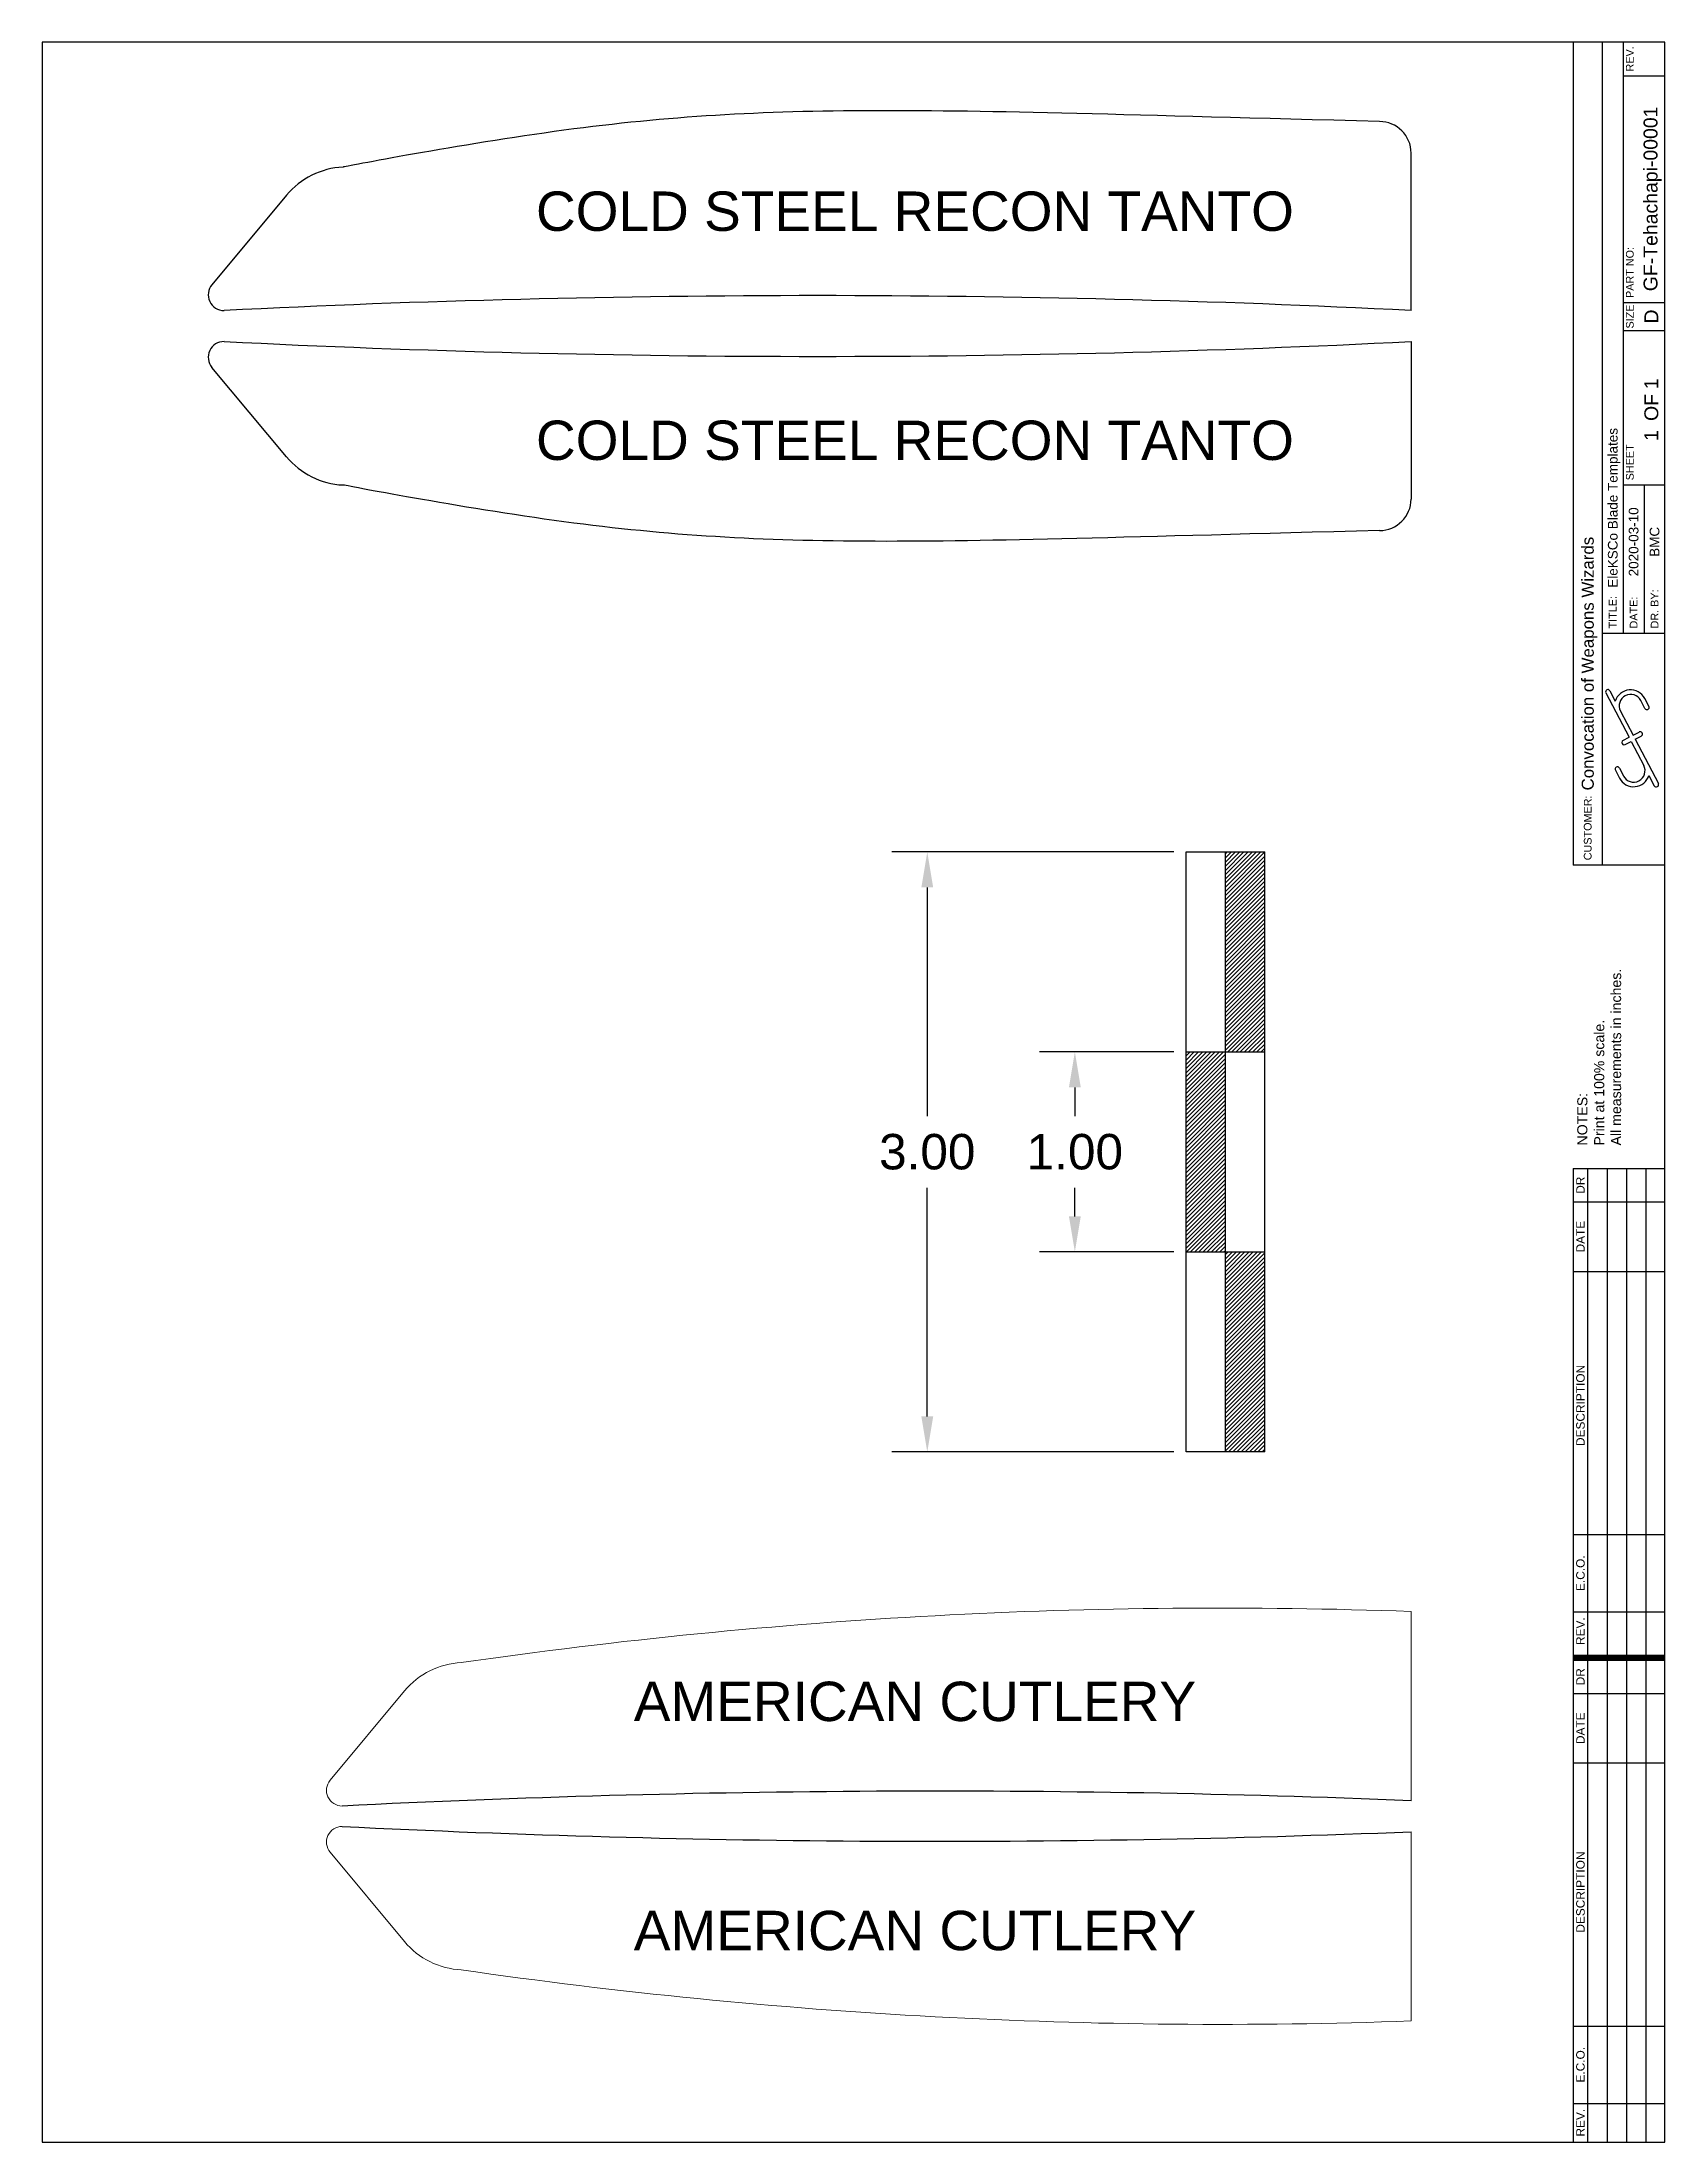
# Model space of a CAD drawing. Header units: inches. Extents: x 0 to 206, y 0 to 267.
import ezdxf
from ezdxf.enums import TextEntityAlignment as Align

# ---------------------------------------------------------------- set-up
doc = ezdxf.new("R2010")
doc.units = ezdxf.units.IN
doc.header["$MEASUREMENT"] = 0
doc.layers.add('BORDER', color=7, linetype='Continuous')
doc.layers.add('Dims', color=5, linetype='Continuous')
doc.styles.get("Standard").update_dxf_attribs({"font": 'arial.ttf'})
doc.dimstyles.new('Metric', dxfattribs={"dimscale": 25, "dimtxt": 0.18, "dimasz": 0.18, "dimexe": 0.18, "dimexo": 0.0625, "dimgap": 0.09, "dimtad": 0, "dimtih": 1, "dimtoh": 1, "dimzin": 0, "dimdsep": 46, "dimtxsty": 'Standard', "dimcen": 0.09, "dimadec": 0, "dimazin": 0, "dimtfac": 1, "dimtofl": 0, "dimtmove": 0, "dimatfit": 3, "dimfxl": 1, "dimtolj": 1, "dimtzin": 0, "dimarcsym": 0})

# ---------------------------------------------------------------- blocks, each defined once
blk = doc.blocks.new('DBE')
at = {"layer": 'BORDER'}
h = blk.add_hatch(dxfattribs=at)
h.set_pattern_fill('ANSI31', color=256, scale=0.05, angle=-90, style=0)
h.set_pattern_definition([(315, (1.273388, 32.96875), (0.0044194174, 0.0044194174), [])])
h.paths.add_polyline_path([(1.188, 26.701), (1.188, 26.764), (0, 26.764), (0, 26.701)])
for p, q in [((0.386, 14.846), (0.086, 15.421)), ((0.208, 15.314), (0.138, 15.448)), ((0.59, 15.22), (0.537, 15.322)), ((0.642, 15.247), (0.589, 15.349)), ((0.438, 14.874), (0.275, 15.185)), ((0.386, 14.846), (0.307, 14.805)), ((0.413, 14.794), (0.334, 14.753)), ((0.576, 14.482), (0.413, 14.794)), ((0.516, 14.915), (0.438, 14.874)), ((0.544, 14.862), (0.465, 14.821)), ((0.765, 14.247), (0.465, 14.821)), ((0.209, 14.42), (0.262, 14.318)), ((0.261, 14.448), (0.314, 14.345)), ((0.713, 14.219), (0.643, 14.354))]:
    blk.add_line(p, q)
for centre, radius, start, end in [((0.112, 15.434), 0.0295, 27.563, 207.563), ((0.406, 15.254), 0.207, 27.563, 163.1477), ((0.406, 15.254), 0.148, 27.563, 207.563), ((0.616, 15.234), 0.0295, 207.563, 27.563), ((0.321, 14.779), 0.0295, 117.563, 297.563), ((0.53, 14.888), 0.0295, 297.563, 117.563), ((0.235, 14.434), 0.0295, 27.563, 207.563), ((0.445, 14.414), 0.148, 207.563, 27.563), ((0.445, 14.414), 0.207, 207.563, 343.1477), ((0.739, 14.233), 0.0295, 207.563, 27.563)]:
    blk.add_arc(centre, radius, start, end)
for p, q in [((0.25, 20.402), (0.25, 33)), ((0.5, 20.402), (0.5, 33)), ((0.75, 20.402), (0.75, 33)), ((1, 33), (1, 20.402)), ((1.188, 20.402), (1.188, 33)), ((1.188, 32.5), (0, 32.5)), ((1.188, 31.5), (0, 31.5)), ((1.188, 28.095), (0, 28.095)), ((1.188, 27.195), (0, 27.195)), ((1.188, 26.764), (0, 26.764)), ((1.188, 26.701), (0, 26.701)), ((1.188, 26.139), (0, 26.139)), ((1.188, 25.139), (0, 25.139)), ((1.188, 21.733), (0, 21.733)), ((1.188, 20.833), (0, 20.833)), ((1.188, 20.402), (0, 20.402)), ((0, 16.476), (1.188, 16.476)), ((0.813, 5.824), (0.813, 16.476)), ((1.188, 5.824), (1.188, 16.476)), ((0.813, 13.476), (0, 13.476)), ((0.271, 11.556), (0.271, 13.476)), ((0.542, 5.824), (0.542, 13.476)), ((0.542, 11.556), (0, 11.556)), ((0.542, 9.556), (0, 9.556)), ((0.542, 9.196), (0, 9.196)), ((0.542, 6.261), (0, 6.261))]:
    blk.add_line(p, q, dxfattribs=at)
blk.add_lwpolyline([(0, 33), (0, 5.824), (21, 5.824), (21, 33)], close=True, dxfattribs=at)
at = {"flags": 9}
blk.add_attdef('WD_TB', (0, 5.824), '', height=0.125, dxfattribs=at)
at = {"layer": 'BORDER'}
for s, height, p in [('REV.', 0.11, (1.094, 32.75)), ('E.C.O.', 0.11, (1.094, 32)), ('DESCRIPTION', 0.11, (1.094, 29.766)), ('DATE', 0.11, (1.094, 27.645)), ('DR', 0.11, (1.094, 26.979)), ('REV.', 0.11, (1.094, 26.389)), ('E.C.O.', 0.11, (1.094, 25.639)), ('DESCRIPTION', 0.11, (1.094, 23.468)), ('DATE', 0.11, (1.094, 21.283)), ('DR', 0.11, (1.094, 20.618)), ('D', 0.18, (0.177, 9.376))]:
    blk.add_text(s, height=height, rotation=270, dxfattribs=at).set_placement(p, align=Align.MIDDLE)
for s, p in [('CUSTOMER:', (1, 16.413)), ('DR. BY:', (0.135, 13.413)), ('DATE:', (0.406, 13.413)), ('TITLE:', (0.677, 13.413))]:
    blk.add_text(s, height=0.1, rotation=270, dxfattribs=at).set_placement(p, align=Align.MIDDLE_LEFT)
for s, p in [('SHEET', (0.405, 11.496)), ('PART NO:', (0.405, 9.136))]:
    blk.add_text(s, height=0.1, rotation=270, dxfattribs=at).set_placement(p)
for s, height, p in [('OF', 0.18, (0.177, 10.553)), ('SIZE', 0.1, (0.455, 9.376))]:
    blk.add_text(s, height=height, rotation=270, dxfattribs=at).set_placement(p, align=Align.MIDDLE_CENTER)
blk.add_text('REV.', height=0.1, rotation=270, dxfattribs=at).set_placement((0.405, 6.042), align=Align.CENTER)
for tag, p in [('ECOREV4', (0.125, 32.75)), ('ECOREV3', (0.375, 32.75)), ('ECOREV2', (0.625, 32.75)), ('ECOREV1', (0.875, 32.75)), ('E.C.O.4', (0.125, 32)), ('E.C.O.3', (0.375, 32)), ('E.C.O.2', (0.625, 32)), ('E.C.O.1', (0.875, 32)), ('DWN4', (0.125, 26.979)), ('DWN3', (0.375, 26.979)), ('DWN2', (0.625, 26.979)), ('DWN1', (0.875, 26.979)), ('ECOREV8', (0.125, 26.389)), ('ECOREV7', (0.375, 26.389)), ('ECOREV6', (0.625, 26.389)), ('ECOREV5', (0.875, 26.389)), ('E.C.O.8', (0.125, 25.639)), ('E.C.O.7', (0.375, 25.639)), ('E.C.O.6', (0.625, 25.639)), ('E.C.O.5', (0.875, 25.639)), ('DWN8', (0.125, 20.618)), ('DWN7', (0.375, 20.618)), ('DWN6', (0.625, 20.618)), ('DWN5', (0.875, 20.618))]:
    blk.add_attdef(tag, text='', height=0.11, rotation=270, dxfattribs=at).set_placement(p, align=Align.MIDDLE)
at = {"layer": 'BORDER', "width": 2.783694}
for tag, p, p2 in [('DESCRIPTION4', (0.077, 31.378), (0.077, 28.217)), ('DESCRIPTION3', (0.327, 31.378), (0.327, 28.217)), ('DESCRIPTION2', (0.577, 31.378), (0.577, 28.217)), ('DESCRIPTION1', (0.827, 31.378), (0.827, 28.217)), ('DESCRIPTION8', (0.077, 25.017), (0.077, 21.855)), ('DESCRIPTION7', (0.327, 25.017), (0.327, 21.855)), ('DESCRIPTION6', (0.577, 25.017), (0.577, 21.855)), ('DESCRIPTION5', (0.827, 25.017), (0.827, 21.855))]:
    blk.add_attdef(tag, text='', height=0.11, rotation=270, dxfattribs=at).set_placement(p, p2, align=Align.FIT)
at = {"layer": 'BORDER', "width": 0.9}
for tag, p in [('ECODATE4', (0.125, 27.645)), ('ECODATE3', (0.375, 27.645)), ('ECODATE2', (0.625, 27.645)), ('ECODATE1', (0.875, 27.645)), ('ECODATE8', (0.125, 21.283)), ('ECODATE7', (0.375, 21.283)), ('ECODATE6', (0.625, 21.283)), ('ECODATE5', (0.875, 21.283))]:
    blk.add_attdef(tag, text='', height=0.11, rotation=270, dxfattribs=at).set_placement(p, align=Align.MIDDLE)
at = {"layer": 'BORDER', "flags": 8}
for tag, height, p in [('CUSTOMER NAME', 0.156, (1, 15.509)), ('DRAWING_TITLE', 0.125, (0.676, 12.886)), ('SX', 0.18, (0.177, 10.317))]:
    blk.add_attdef(tag, text='', height=height, rotation=270, dxfattribs=at).set_placement(p, align=Align.MIDDLE_LEFT)
for tag, p in [('D_BY', (0.135, 12.292)), ('DATE', (0.406, 12.292))]:
    blk.add_attdef(tag, text='', height=0.125, rotation=270, dxfattribs=at).set_placement(p, align=Align.MIDDLE_CENTER)
blk.add_attdef('SH', text='', height=0.18, rotation=270, dxfattribs=at).set_placement((0.177, 10.847), align=Align.MIDDLE_RIGHT)
blk.add_attdef('DRAWINGNUM', (0.097, 9.049), '', height=0.18, rotation=270, dxfattribs=at)
blk.add_attdef('REV', text='', height=0.16, rotation=270, dxfattribs=at).set_placement((0.166, 6.042), align=Align.MIDDLE)
blk = doc.blocks.new('*D38')
at = {"layer": 'Defpoints', "color": 0, "transparency": 16777216}
for p in [(145.27, 138.44), (131.15, 113.04), (145.27, 113.04)]:
    blk.add_point(p, dxfattribs=at)
at = {"layer": 'Dims', "color": 0, "lineweight": -2, "transparency": 16777216}
for p, q in [((143.71, 138.44), (126.65, 138.44)), ((131.15, 133.94), (131.15, 130.29)), ((131.15, 117.54), (131.15, 121.19)), ((143.71, 113.04), (126.65, 113.04))]:
    blk.add_line(p, q, dxfattribs=at)
at = {"layer": 'Dims', "color": 0, "transparency": 16777216}
for points in [[(130.4, 133.94), (131.9, 133.94), (131.15, 138.44)], [(130.4, 117.54), (131.9, 117.54), (131.15, 113.04)]]:
    blk.add_solid(points, dxfattribs=at)
at = {"layer": 'Dims', "color": 0, "transparency": 16777216, "insert": (131.15, 125.74), "char_height": 4.5, "attachment_point": 5}
blk.add_mtext('\\A1;1.00', dxfattribs=at)
blk = doc.blocks.new('*D39')
at = {"layer": 'Defpoints', "color": 0, "transparency": 16777216}
for p in [(145.27, 163.84), (112.41, 87.64), (145.27, 87.64)]:
    blk.add_point(p, dxfattribs=at)
at = {"layer": 'Dims', "color": 0, "lineweight": -2, "transparency": 16777216}
for p, q in [((143.71, 163.84), (107.91, 163.84)), ((112.41, 159.34), (112.41, 130.29)), ((112.41, 92.14), (112.41, 121.19)), ((143.71, 87.64), (107.91, 87.64))]:
    blk.add_line(p, q, dxfattribs=at)
at = {"layer": 'Dims', "color": 0, "transparency": 16777216}
for points in [[(111.66, 159.34), (113.16, 159.34), (112.41, 163.84)], [(111.66, 92.14), (113.16, 92.14), (112.41, 87.64)]]:
    blk.add_solid(points, dxfattribs=at)
at = {"layer": 'Dims', "color": 0, "transparency": 16777216, "insert": (112.41, 125.74), "char_height": 4.5, "attachment_point": 5}
blk.add_mtext('\\A1;3.00', dxfattribs=at)

msp = doc.modelspace()

# ---------------------------------------------------------------- hatches: boundary and pattern name
h = msp.add_hatch()
h.set_pattern_fill('ANSI31', color=256, scale=3)
h.set_pattern_definition([(45, (-4.8521, -25.45814), (-0.26516504, 0.26516504), [])])
h.paths.add_polyline_path([(155.271, 163.842), (150.271, 163.842), (150.271, 138.442), (155.271, 138.442)])
h.paths.add_polyline_path([(145.271, 113.042), (150.271, 113.042), (150.271, 138.442), (145.271, 138.442)])
h.paths.add_polyline_path([(150.271, 87.642), (155.271, 87.642), (155.271, 113.042), (150.271, 113.042)])

# ---------------------------------------------------------------- linework, layer by layer
for p, q in [((173.849, 232.6), (173.849, 252.6)), ((31.044, 247.233), (21.583, 235.881)), ((31.044, 247.233), (21.583, 235.881)), ((173.849, 228.661), (173.849, 208.661)), ((31.044, 214.027), (21.583, 225.38)), ((31.044, 214.027), (21.583, 225.38)), ((145.271, 138.442), (145.271, 163.842)), ((145.271, 163.842), (155.271, 163.842)), ((150.271, 87.642), (150.271, 163.842)), ((155.271, 138.442), (155.271, 163.842)), ((145.271, 113.042), (145.271, 138.442)), ((145.271, 138.442), (155.271, 138.442)), ((155.271, 113.042), (155.271, 138.442)), ((145.271, 87.642), (145.271, 113.042)), ((145.271, 113.042), (155.271, 113.042)), ((155.271, 87.642), (155.271, 113.042)), ((155.271, 87.642), (145.271, 87.642))]:
    msp.add_line(p, q)
at = {"lineweight": 5}
for p, q in [((173.849, 43.344), (173.849, 67.375)), ((46.044, 57.301), (36.583, 45.948)), ((46.044, 57.301), (36.583, 45.948)), ((173.849, 39.404), (173.849, 15.373)), ((46.044, 25.448), (36.583, 36.8)), ((46.044, 25.448), (36.583, 36.8))]:
    msp.add_line(p, q, dxfattribs=at)
for centre, radius, start, end in [((169.849, 252.6), 4, 0, 90), ((38.726, 240.832), 10, 92.86241, 140.19443), ((23.119, 234.6), 2, 140.19443, 270), ((98.484, -1271.577), 1506.065, 87.131665, 92.868335), ((23.119, 226.661), 2, 90, 219.80557), ((98.484, 1732.838), 1506.065, 267.131665, 272.868335), ((38.726, 220.429), 10, 219.80557, 267.13759), ((169.849, 208.661), 4, 270, 0), ((113.484, -1461.51), 1506.065, 87.702898, 92.868335), ((113.484, 1544.259), 1506.065, 267.131665, 272.297102)]:
    msp.add_arc(centre, radius, start, end)
for centre, radius, start, end in [((149.583, -605.871), 673.684, 87.935718, 98.22315), ((53.726, 50.899), 10, 92.86241, 140.19443), ((38.119, 44.667), 2, 140.19443, 270), ((38.119, 38.081), 2, 90, 219.80557), ((53.726, 31.85), 10, 219.80557, 267.13759), ((149.583, 688.62), 673.684, 261.77685, 272.064282)]:
    msp.add_arc(centre, radius, start, end, dxfattribs=at)
for points in [[(169.849, 256.6), (138.041, 257.435), (102.849, 258.6), (67.849, 256.6), (38.226, 250.819), (38.226, 250.819)], [(169.849, 204.661), (138.041, 203.826), (102.849, 202.661), (67.849, 204.661), (38.226, 210.442), (38.226, 210.442)]]:
    msp.add_open_spline(points, degree=3)

# ---------------------------------------------------------------- block references
at = {"xscale": 9.813636363636373, "yscale": 9.813636363636373, "zscale": 9.813636363636373, "rotation": 180}
msp.add_blockref('DBE', (206.086, 323.85), dxfattribs=at).add_auto_attribs({'DRAWING_TITLE': 'EleKSCo Blade Templates', 'DATE': '2020-03-10', 'D_BY': 'BMC', 'SH': '1', 'CUSTOMER NAME': 'Convocation of Weapons Wizards', 'SX': '1', 'DRAWINGNUM': 'GF-Tehachapi-00001'})

# ---------------------------------------------------------------- texts
at = {"char_height": 5, "attachment_point": 5}
for s, insert in [('COLD STEEL RECON TANTO', (110.846, 245.179)), ('COLD STEEL RECON TANTO', (110.846, 216.082)), ('AMERICAN CUTLERY', (110.846, 55.923)), ('AMERICAN CUTLERY', (110.846, 26.825))]:
    msp.add_mtext_dynamic_manual_height_columns(s, width=97.58463, gutter_width=1.25, heights=[0], dxfattribs=dict(at, insert=insert))
at = {"insert": (194.947, 126.555), "char_height": 1.28512, "width": 97.94867, "attachment_point": 1, "rotation": 90}
msp.add_mtext('NOTES:\\PPrint at 100% scale.\\PAll measurements in inches.', dxfattribs=at)

# ---------------------------------------------------------------- dimensions: what is measured, and where the dimension line sits
at = {"layer": 'Dims'}
for base, p1, p2, picture, middle in [((112.411, 87.642), (145.271, 163.842), (145.271, 87.642), '*D39', (112.411, 125.742)), ((131.15, 113.042), (145.271, 138.442), (145.271, 113.042), '*D38', (131.15, 125.742))]:
    dim = msp.add_linear_dim(base=base, p1=p1, p2=p2, angle=90, dimstyle='Metric', override={"dimlfac": 0.03937}, dxfattribs=at)
    dim.commit()
    dim.dimension.update_dxf_attribs({"geometry": picture, "text_midpoint": middle})

doc.saveas('drawing.dxf')
